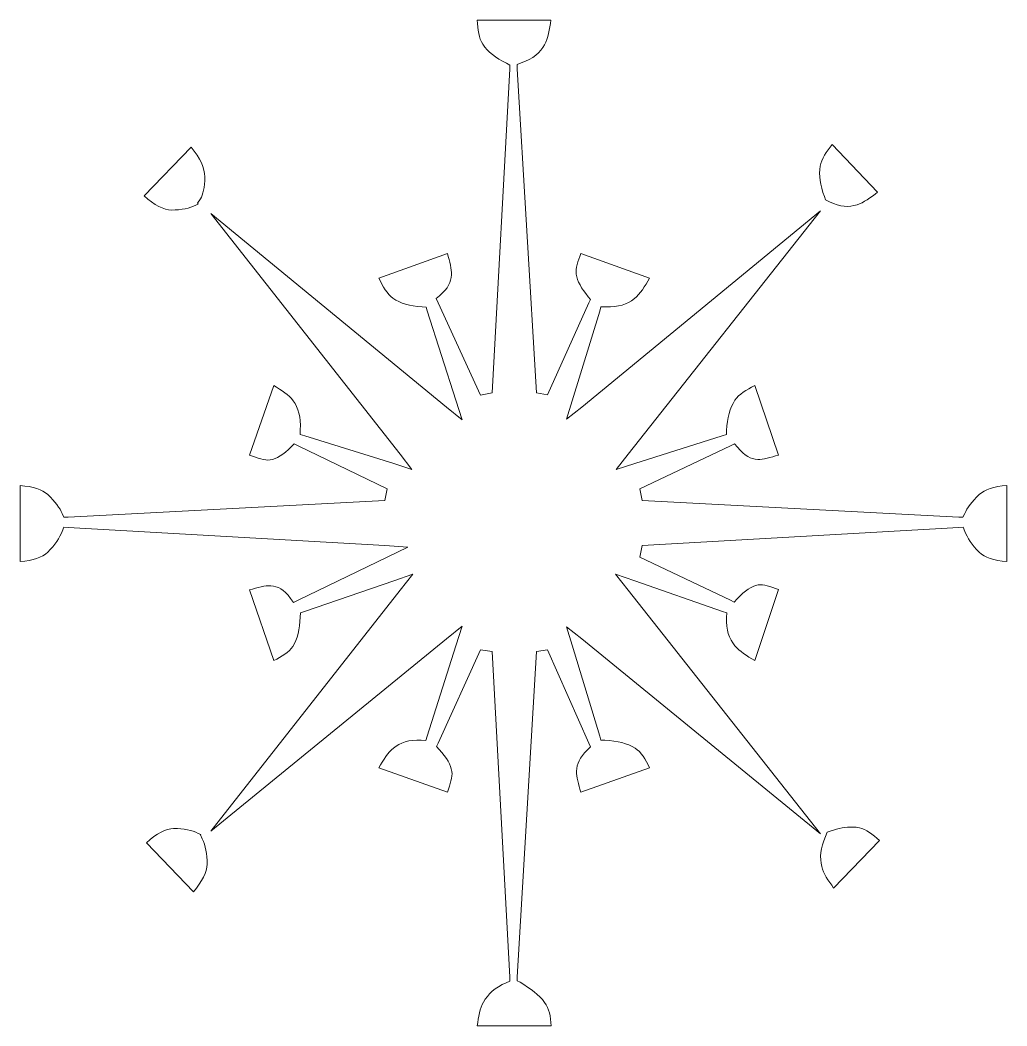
# Model space of a CAD drawing. Header units: centimetres. Extents: x -9.5 to 8.2, y 10.4 to 13.5.
# Drawn here: x -3.225 to -1.035, y 10.823 to 13.056 of the extents above; entities that cross this region are included whole.
import ezdxf

# ---------------------------------------------------------------- set-up
doc = ezdxf.new("R2010")
doc.units = ezdxf.units.CM
doc.header["$MEASUREMENT"] = 0
doc.layers.add('Layer 1', color=7, linetype='Continuous')

msp = doc.modelspace()

# ---------------------------------------------------------------- linework, layer by layer
at = {"layer": 'Layer 1', "color": 46, "lineweight": 5}
for points, knots in [([(-2.21092, 13.05649), (-2.21092, 13.05649), (-2.04721, 13.05649), (-2.04721, 13.05649), (-2.04721, 13.05649), (-2.05027, 13.03577), (-2.05315, 13.01601), (-2.06127, 13.00192), (-2.06127, 13.00192), (-2.07149, 12.98416), (-2.08635, 12.97098), (-2.11336, 12.9614), (-2.11336, 12.9614), (-2.11336, 12.9614), (-2.12245, 12.9581), (-2.12245, 12.9581), (-2.12245, 12.9581), (-2.12245, 12.9581), (-2.12245, 12.94817), (-2.12245, 12.94817), (-2.12245, 12.94817), (-2.12245, 12.94817), (-2.07946, 12.22884), (-2.07946, 12.22884), (-2.07946, 12.22884), (-2.07946, 12.22884), (-2.05465, 12.2247), (-2.05465, 12.2247), (-2.05465, 12.2247), (-2.05465, 12.2247), (-1.96288, 12.42893), (-1.96288, 12.42893), (-1.96288, 12.42893), (-1.96288, 12.42893), (-1.95957, 12.43637), (-1.95957, 12.43637), (-1.95957, 12.43637), (-1.95957, 12.43637), (-1.96453, 12.44216), (-1.96453, 12.44216), (-1.96453, 12.44216), (-1.97989, 12.46128), (-1.9887, 12.4769), (-1.99099, 12.49259), (-1.99099, 12.49259), (-1.99281, 12.50511), (-1.98756, 12.52114), (-1.98107, 12.53807), (-1.98107, 12.53807), (-1.98107, 12.53807), (-1.8281, 12.4835), (-1.8281, 12.4835), (-1.8281, 12.4835), (-1.8387, 12.46555), (-1.84932, 12.44818), (-1.862, 12.43802), (-1.862, 12.43802), (-1.87813, 12.42512), (-1.89695, 12.41875), (-1.92567, 12.41983), (-1.92567, 12.41983), (-1.92567, 12.41983), (-1.93642, 12.41983), (-1.93642, 12.41983), (-1.93642, 12.41983), (-1.93642, 12.41983), (-1.9389, 12.40991), (-1.9389, 12.40991), (-1.9389, 12.40991), (-1.9389, 12.40991), (-2.00008, 12.21147), (-2.00008, 12.21147), (-2.00008, 12.21147), (-2.00008, 12.21147), (-2.01248, 12.17013), (-2.01248, 12.17013), (-2.01248, 12.17013), (-2.01248, 12.17013), (-1.97858, 12.19742), (-1.97858, 12.19742), (-1.97858, 12.19742), (-1.97858, 12.19742), (-1.44859, 12.63315), (-1.44859, 12.63315), (-1.44859, 12.63315), (-1.44859, 12.63315), (-1.87606, 12.09241), (-1.87606, 12.09241), (-1.87606, 12.09241), (-1.87606, 12.09241), (-1.90252, 12.05851), (-1.90252, 12.05851), (-1.90252, 12.05851), (-1.90252, 12.05851), (-1.86118, 12.07174), (-1.86118, 12.07174), (-1.86118, 12.07174), (-1.86118, 12.07174), (-1.66687, 12.13375), (-1.66687, 12.13375), (-1.66687, 12.13375), (-1.66687, 12.13375), (-1.65778, 12.13623), (-1.65778, 12.13623), (-1.65778, 12.13623), (-1.65778, 12.13623), (-1.65778, 12.14533), (-1.65778, 12.14533), (-1.65778, 12.14533), (-1.65583, 12.1734), (-1.64987, 12.19488), (-1.63876, 12.2123), (-1.63876, 12.2123), (-1.63, 12.22604), (-1.61317, 12.23581), (-1.59494, 12.24537), (-1.59494, 12.24537), (-1.59494, 12.24537), (-1.54202, 12.09076), (-1.54202, 12.09076), (-1.54202, 12.09076), (-1.55926, 12.08546), (-1.57618, 12.07998), (-1.58832, 12.08084), (-1.58832, 12.08084), (-1.60392, 12.08194), (-1.61664, 12.08845), (-1.63297, 12.10812), (-1.63297, 12.10812), (-1.63297, 12.10812), (-1.63959, 12.11556), (-1.63959, 12.11556), (-1.63959, 12.11556), (-1.63959, 12.11556), (-1.64868, 12.11143), (-1.64868, 12.11143), (-1.64868, 12.11143), (-1.64868, 12.11143), (-1.8496, 12.01552), (-1.8496, 12.01552), (-1.8496, 12.01552), (-1.8496, 12.01552), (-1.84464, 11.98989), (-1.84464, 11.98989), (-1.84464, 11.98989), (-1.84464, 11.98989), (-1.14184, 11.95268), (-1.14184, 11.95268), (-1.14184, 11.95268), (-1.14184, 11.95268), (-1.13275, 11.95268), (-1.13275, 11.95268), (-1.13275, 11.95268), (-1.13275, 11.95268), (-1.12861, 11.96095), (-1.12861, 11.96095), (-1.12861, 11.96095), (-1.12356, 11.97295), (-1.11284, 11.98735), (-1.09637, 12.00312), (-1.09637, 12.00312), (-1.08465, 12.01435), (-1.06359, 12.02108), (-1.03518, 12.02296), (-1.03518, 12.02296), (-1.03518, 12.02296), (-1.03518, 11.85429), (-1.03518, 11.85429), (-1.03518, 11.85429), (-1.06349, 11.85628), (-1.0846, 11.86292), (-1.09637, 11.87496), (-1.09637, 11.87496), (-1.11274, 11.89156), (-1.1234, 11.90707), (-1.12861, 11.92126), (-1.12861, 11.92126), (-1.12861, 11.92126), (-1.13192, 11.93035), (-1.13192, 11.93035), (-1.13192, 11.93035), (-1.13192, 11.93035), (-1.14184, 11.92953), (-1.14184, 11.92953), (-1.14184, 11.92953), (-1.14184, 11.92953), (-1.84464, 11.88984), (-1.84464, 11.88984), (-1.84464, 11.88984), (-1.84464, 11.88984), (-1.8496, 11.86421), (-1.8496, 11.86421), (-1.8496, 11.86421), (-1.8496, 11.86421), (-1.64868, 11.7683), (-1.64868, 11.7683), (-1.64868, 11.7683), (-1.64868, 11.7683), (-1.64041, 11.76416), (-1.64041, 11.76416), (-1.64041, 11.76416), (-1.64041, 11.76416), (-1.6338, 11.7716), (-1.6338, 11.7716), (-1.6338, 11.7716), (-1.61634, 11.79047), (-1.6022, 11.79936), (-1.5875, 11.8022), (-1.5875, 11.8022), (-1.57577, 11.80446), (-1.55965, 11.79904), (-1.54202, 11.79228), (-1.54202, 11.79228), (-1.54202, 11.79228), (-1.59494, 11.63435), (-1.59494, 11.63435), (-1.59494, 11.63435), (-1.61226, 11.64483), (-1.62892, 11.65503), (-1.63876, 11.66743), (-1.63876, 11.66743), (-1.65145, 11.6834), (-1.65894, 11.70195), (-1.65778, 11.73026), (-1.65778, 11.73026), (-1.65778, 11.73026), (-1.65695, 11.74019), (-1.65695, 11.74019), (-1.65695, 11.74019), (-1.65695, 11.74019), (-1.66605, 11.74349), (-1.66605, 11.74349), (-1.66605, 11.74349), (-1.66605, 11.74349), (-1.86118, 11.81129), (-1.86118, 11.81129), (-1.86118, 11.81129), (-1.86118, 11.81129), (-1.90417, 11.82618), (-1.90417, 11.82618), (-1.90417, 11.82618), (-1.90417, 11.82618), (-1.87606, 11.79062), (-1.87606, 11.79062), (-1.87606, 11.79062), (-1.87606, 11.79062), (-1.44859, 11.24988), (-1.44859, 11.24988), (-1.44859, 11.24988), (-1.44859, 11.24988), (-1.97858, 11.68231), (-1.97858, 11.68231), (-1.97858, 11.68231), (-1.97858, 11.68231), (-2.01248, 11.70959), (-2.01248, 11.70959), (-2.01248, 11.70959), (-2.01248, 11.70959), (-2.00008, 11.66825), (-2.00008, 11.66825), (-2.00008, 11.66825), (-2.00008, 11.66825), (-1.9389, 11.46651), (-1.9389, 11.46651), (-1.9389, 11.46651), (-1.9389, 11.46651), (-1.93642, 11.45741), (-1.93642, 11.45741), (-1.93642, 11.45741), (-1.93642, 11.45741), (-1.92732, 11.45741), (-1.92732, 11.45741), (-1.92732, 11.45741), (-1.89931, 11.4558), (-1.87725, 11.45074), (-1.86035, 11.44005), (-1.86035, 11.44005), (-1.84695, 11.43157), (-1.83737, 11.41458), (-1.8281, 11.39623), (-1.8281, 11.39623), (-1.8281, 11.39623), (-1.98107, 11.34248), (-1.98107, 11.34248), (-1.98107, 11.34248), (-1.98599, 11.35944), (-1.99065, 11.37638), (-1.99016, 11.38879), (-1.99016, 11.38879), (-1.98952, 11.40499), (-1.98425, 11.41864), (-1.96618, 11.43591), (-1.96618, 11.43591), (-1.96618, 11.43591), (-1.95957, 11.44253), (-1.95957, 11.44253), (-1.95957, 11.44253), (-1.95957, 11.44253), (-1.96288, 11.4508), (-1.96288, 11.4508), (-1.96288, 11.4508), (-1.96288, 11.4508), (-2.05465, 11.65833), (-2.05465, 11.65833), (-2.05465, 11.65833), (-2.05465, 11.65833), (-2.07946, 11.6542), (-2.07946, 11.6542), (-2.07946, 11.6542), (-2.07946, 11.6542), (-2.12245, 10.93155), (-2.12245, 10.93155), (-2.12245, 10.93155), (-2.12245, 10.93155), (-2.12245, 10.92328), (-2.12245, 10.92328), (-2.12245, 10.92328), (-2.12245, 10.92328), (-2.11584, 10.91998), (-2.11584, 10.91998), (-2.11584, 10.91998), (-2.09184, 10.90629), (-2.07337, 10.89196), (-2.06127, 10.87533), (-2.06127, 10.87533), (-2.05148, 10.86188), (-2.04801, 10.84379), (-2.04639, 10.82324), (-2.04639, 10.82324), (-2.04639, 10.82324), (-2.21092, 10.82324), (-2.21092, 10.82324), (-2.21092, 10.82324), (-2.2079, 10.84322), (-2.20479, 10.86225), (-2.19687, 10.87616), (-2.19687, 10.87616), (-2.18682, 10.89378), (-2.17191, 10.90788), (-2.14643, 10.91915), (-2.14643, 10.91915), (-2.14643, 10.91915), (-2.13816, 10.92246), (-2.13816, 10.92246), (-2.13816, 10.92246), (-2.13816, 10.92246), (-2.13816, 10.93155), (-2.13816, 10.93155), (-2.13816, 10.93155), (-2.13816, 10.93155), (-2.17785, 11.6542), (-2.17785, 11.6542), (-2.17785, 11.6542), (-2.17785, 11.6542), (-2.20348, 11.65833), (-2.20348, 11.65833), (-2.20348, 11.65833), (-2.20348, 11.65833), (-2.29774, 11.4508), (-2.29774, 11.4508), (-2.29774, 11.4508), (-2.29774, 11.4508), (-2.30105, 11.44336), (-2.30105, 11.44336), (-2.30105, 11.44336), (-2.30105, 11.44336), (-2.29526, 11.43674), (-2.29526, 11.43674), (-2.29526, 11.43674), (-2.27786, 11.41834), (-2.26952, 11.4033), (-2.26715, 11.38796), (-2.26715, 11.38796), (-2.26528, 11.3759), (-2.27075, 11.35982), (-2.27707, 11.34248), (-2.27707, 11.34248), (-2.27707, 11.34248), (-2.4292, 11.39623), (-2.4292, 11.39623), (-2.4292, 11.39623), (-2.41897, 11.41364), (-2.40901, 11.43048), (-2.39696, 11.44005), (-2.39696, 11.44005), (-2.3815, 11.45232), (-2.36326, 11.45892), (-2.33495, 11.45741), (-2.33495, 11.45741), (-2.33495, 11.45741), (-2.32502, 11.45659), (-2.32502, 11.45659), (-2.32502, 11.45659), (-2.32502, 11.45659), (-2.32172, 11.46651), (-2.32172, 11.46651), (-2.32172, 11.46651), (-2.32172, 11.46651), (-2.25805, 11.66743), (-2.25805, 11.66743), (-2.25805, 11.66743), (-2.25805, 11.66743), (-2.244, 11.71042), (-2.244, 11.71042), (-2.244, 11.71042), (-2.244, 11.71042), (-2.27872, 11.68231), (-2.27872, 11.68231), (-2.27872, 11.68231), (-2.27872, 11.68231), (-2.8021, 11.25567), (-2.8021, 11.25567), (-2.8021, 11.25567), (-2.8021, 11.25567), (-2.38207, 11.79062), (-2.38207, 11.79062), (-2.38207, 11.79062), (-2.38207, 11.79062), (-2.35396, 11.82618), (-2.35396, 11.82618), (-2.35396, 11.82618), (-2.35396, 11.82618), (-2.39613, 11.81129), (-2.39613, 11.81129), (-2.39613, 11.81129), (-2.39613, 11.81129), (-2.59457, 11.74349), (-2.59457, 11.74349), (-2.59457, 11.74349), (-2.59457, 11.74349), (-2.60284, 11.74019), (-2.60284, 11.74019), (-2.60284, 11.74019), (-2.60284, 11.74019), (-2.60366, 11.73109), (-2.60366, 11.73109), (-2.60366, 11.73109), (-2.60524, 11.70341), (-2.60971, 11.6825), (-2.6202, 11.66577), (-2.6202, 11.66577), (-2.62839, 11.6527), (-2.64475, 11.64357), (-2.66237, 11.63435), (-2.66237, 11.63435), (-2.66237, 11.63435), (-2.71611, 11.79145), (-2.71611, 11.79145), (-2.71611, 11.79145), (-2.69857, 11.79622), (-2.68142, 11.8016), (-2.66898, 11.80054), (-2.66898, 11.80054), (-2.65305, 11.7992), (-2.64032, 11.79276), (-2.62516, 11.77243), (-2.62516, 11.77243), (-2.62516, 11.77243), (-2.61855, 11.76334), (-2.61855, 11.76334), (-2.61855, 11.76334), (-2.61855, 11.76334), (-2.60863, 11.7683), (-2.60863, 11.7683), (-2.60863, 11.7683), (-2.60863, 11.7683), (-2.41101, 11.86421), (-2.41101, 11.86421), (-2.41101, 11.86421), (-2.41101, 11.86421), (-2.36471, 11.88653), (-2.36471, 11.88653), (-2.36471, 11.88653), (-2.36471, 11.88653), (-2.41597, 11.88984), (-2.41597, 11.88984), (-2.41597, 11.88984), (-2.41597, 11.88984), (-3.11877, 11.92953), (-3.11877, 11.92953), (-3.11877, 11.92953), (-3.11877, 11.92953), (-3.1287, 11.93035), (-3.1287, 11.93035), (-3.1287, 11.93035), (-3.1287, 11.93035), (-3.132, 11.92126), (-3.132, 11.92126), (-3.132, 11.92126), (-3.1372, 11.90711), (-3.14794, 11.89159), (-3.16425, 11.87496), (-3.16425, 11.87496), (-3.17607, 11.86294), (-3.1973, 11.85631), (-3.22543, 11.85429), (-3.22543, 11.85429), (-3.22543, 11.85429), (-3.22543, 12.02296), (-3.22543, 12.02296), (-3.22543, 12.02296), (-3.19702, 12.02105), (-3.17599, 12.01435), (-3.16425, 12.00312), (-3.16425, 12.00312), (-3.14785, 11.98733), (-3.13704, 11.97288), (-3.132, 11.96095), (-3.132, 11.96095), (-3.132, 11.96095), (-3.1287, 11.95268), (-3.1287, 11.95268), (-3.1287, 11.95268), (-3.1287, 11.95268), (-3.11877, 11.95268), (-3.11877, 11.95268), (-3.11877, 11.95268), (-3.11877, 11.95268), (-2.41597, 11.98989), (-2.41597, 11.98989), (-2.41597, 11.98989), (-2.41597, 11.98989), (-2.41101, 12.01552), (-2.41101, 12.01552), (-2.41101, 12.01552), (-2.41101, 12.01552), (-2.60863, 12.11143), (-2.60863, 12.11143), (-2.60863, 12.11143), (-2.60863, 12.11143), (-2.61689, 12.11556), (-2.61689, 12.11556), (-2.61689, 12.11556), (-2.61689, 12.11556), (-2.62351, 12.10895), (-2.62351, 12.10895), (-2.62351, 12.10895), (-2.64151, 12.09129), (-2.65582, 12.08241), (-2.67064, 12.08001), (-2.67064, 12.08001), (-2.68245, 12.07809), (-2.69863, 12.0841), (-2.71611, 12.09076), (-2.71611, 12.09076), (-2.71611, 12.09076), (-2.66237, 12.24537), (-2.66237, 12.24537), (-2.66237, 12.24537), (-2.64536, 12.23466), (-2.62856, 12.22406), (-2.61937, 12.21147), (-2.61937, 12.21147), (-2.6074, 12.19509), (-2.60211, 12.17591), (-2.60366, 12.14698), (-2.60366, 12.14698), (-2.60366, 12.14698), (-2.60366, 12.13623), (-2.60366, 12.13623), (-2.60366, 12.13623), (-2.60366, 12.13623), (-2.59374, 12.13375), (-2.59374, 12.13375), (-2.59374, 12.13375), (-2.59374, 12.13375), (-2.39613, 12.07174), (-2.39613, 12.07174), (-2.39613, 12.07174), (-2.39613, 12.07174), (-2.35562, 12.05851), (-2.35562, 12.05851), (-2.35562, 12.05851), (-2.35562, 12.05851), (-2.38207, 12.09241), (-2.38207, 12.09241), (-2.38207, 12.09241), (-2.38207, 12.09241), (-2.8021, 12.62737), (-2.8021, 12.62737), (-2.8021, 12.62737), (-2.8021, 12.62737), (-2.27872, 12.19742), (-2.27872, 12.19742), (-2.27872, 12.19742), (-2.27872, 12.19742), (-2.244, 12.16931), (-2.244, 12.16931), (-2.244, 12.16931), (-2.244, 12.16931), (-2.25805, 12.2123), (-2.25805, 12.2123), (-2.25805, 12.2123), (-2.25805, 12.2123), (-2.32172, 12.41074), (-2.32172, 12.41074), (-2.32172, 12.41074), (-2.32172, 12.41074), (-2.3242, 12.41901), (-2.3242, 12.41901), (-2.3242, 12.41901), (-2.3242, 12.41901), (-2.33329, 12.41983), (-2.33329, 12.41983), (-2.33329, 12.41983), (-2.36083, 12.42187), (-2.38136, 12.42744), (-2.39778, 12.43885), (-2.39778, 12.43885), (-2.41081, 12.4479), (-2.42017, 12.4651), (-2.4292, 12.4835), (-2.4292, 12.4835), (-2.4292, 12.4835), (-2.27707, 12.53807), (-2.27707, 12.53807), (-2.27707, 12.53807), (-2.27186, 12.52056), (-2.26715, 12.50352), (-2.26797, 12.49094), (-2.26797, 12.49094), (-2.26903, 12.47483), (-2.27501, 12.4613), (-2.29443, 12.44464), (-2.29443, 12.44464), (-2.29443, 12.44464), (-2.30187, 12.43802), (-2.30187, 12.43802), (-2.30187, 12.43802), (-2.30187, 12.43802), (-2.29774, 12.42893), (-2.29774, 12.42893), (-2.29774, 12.42893), (-2.29774, 12.42893), (-2.20348, 12.22388), (-2.20348, 12.22388), (-2.20348, 12.22388), (-2.20348, 12.22388), (-2.17785, 12.22884), (-2.17785, 12.22884), (-2.17785, 12.22884), (-2.17785, 12.22884), (-2.13816, 12.94817), (-2.13816, 12.94817), (-2.13816, 12.94817), (-2.13816, 12.94817), (-2.13816, 12.95644), (-2.13816, 12.95644), (-2.13816, 12.95644), (-2.13816, 12.95644), (-2.1456, 12.96058), (-2.1456, 12.96058), (-2.1456, 12.96058), (-2.17029, 12.97276), (-2.18749, 12.98599), (-2.19852, 13.00274), (-2.19852, 13.00274), (-2.20747, 13.01634), (-2.20963, 13.03545), (-2.21092, 13.05649)], [0, 0, 0, 0, 0.0060241, 0.0060241, 0.0060241, 0.0060241, 0.0120482, 0.0120482, 0.0120482, 0.0120482, 0.0180723, 0.0180723, 0.0180723, 0.0180723, 0.0240964, 0.0240964, 0.0240964, 0.0240964, 0.0301205, 0.0301205, 0.0301205, 0.0301205, 0.0361446, 0.0361446, 0.0361446, 0.0361446, 0.0421687, 0.0421687, 0.0421687, 0.0421687, 0.0481928, 0.0481928, 0.0481928, 0.0481928, 0.0542169, 0.0542169, 0.0542169, 0.0542169, 0.060241, 0.060241, 0.060241, 0.060241, 0.0662651, 0.0662651, 0.0662651, 0.0662651, 0.0722892, 0.0722892, 0.0722892, 0.0722892, 0.0783133, 0.0783133, 0.0783133, 0.0783133, 0.0843373, 0.0843373, 0.0843373, 0.0843373, 0.0903614, 0.0903614, 0.0903614, 0.0903614, 0.0963855, 0.0963855, 0.0963855, 0.0963855, 0.1024096, 0.1024096, 0.1024096, 0.1024096, 0.1084337, 0.1084337, 0.1084337, 0.1084337, 0.1144578, 0.1144578, 0.1144578, 0.1144578, 0.1204819, 0.1204819, 0.1204819, 0.1204819, 0.126506, 0.126506, 0.126506, 0.126506, 0.1325301, 0.1325301, 0.1325301, 0.1325301, 0.1385542, 0.1385542, 0.1385542, 0.1385542, 0.1445783, 0.1445783, 0.1445783, 0.1445783, 0.1506024, 0.1506024, 0.1506024, 0.1506024, 0.1566265, 0.1566265, 0.1566265, 0.1566265, 0.1626506, 0.1626506, 0.1626506, 0.1626506, 0.1686747, 0.1686747, 0.1686747, 0.1686747, 0.1746988, 0.1746988, 0.1746988, 0.1746988, 0.1807229, 0.1807229, 0.1807229, 0.1807229, 0.186747, 0.186747, 0.186747, 0.186747, 0.1927711, 0.1927711, 0.1927711, 0.1927711, 0.1987952, 0.1987952, 0.1987952, 0.1987952, 0.2048193, 0.2048193, 0.2048193, 0.2048193, 0.2108434, 0.2108434, 0.2108434, 0.2108434, 0.2168675, 0.2168675, 0.2168675, 0.2168675, 0.2228916, 0.2228916, 0.2228916, 0.2228916, 0.2289157, 0.2289157, 0.2289157, 0.2289157, 0.2349398, 0.2349398, 0.2349398, 0.2349398, 0.2409639, 0.2409639, 0.2409639, 0.2409639, 0.246988, 0.246988, 0.246988, 0.246988, 0.253012, 0.253012, 0.253012, 0.253012, 0.2590361, 0.2590361, 0.2590361, 0.2590361, 0.2650602, 0.2650602, 0.2650602, 0.2650602, 0.2710843, 0.2710843, 0.2710843, 0.2710843, 0.2771084, 0.2771084, 0.2771084, 0.2771084, 0.2831325, 0.2831325, 0.2831325, 0.2831325, 0.2891566, 0.2891566, 0.2891566, 0.2891566, 0.2951807, 0.2951807, 0.2951807, 0.2951807, 0.3012048, 0.3012048, 0.3012048, 0.3012048, 0.3072289, 0.3072289, 0.3072289, 0.3072289, 0.313253, 0.313253, 0.313253, 0.313253, 0.3192771, 0.3192771, 0.3192771, 0.3192771, 0.3253012, 0.3253012, 0.3253012, 0.3253012, 0.3313253, 0.3313253, 0.3313253, 0.3313253, 0.3373494, 0.3373494, 0.3373494, 0.3373494, 0.3433735, 0.3433735, 0.3433735, 0.3433735, 0.3493976, 0.3493976, 0.3493976, 0.3493976, 0.3554217, 0.3554217, 0.3554217, 0.3554217, 0.3614458, 0.3614458, 0.3614458, 0.3614458, 0.3674699, 0.3674699, 0.3674699, 0.3674699, 0.373494, 0.373494, 0.373494, 0.373494, 0.3795181, 0.3795181, 0.3795181, 0.3795181, 0.3855422, 0.3855422, 0.3855422, 0.3855422, 0.3915663, 0.3915663, 0.3915663, 0.3915663, 0.3975904, 0.3975904, 0.3975904, 0.3975904, 0.4036145, 0.4036145, 0.4036145, 0.4036145, 0.4096386, 0.4096386, 0.4096386, 0.4096386, 0.4156627, 0.4156627, 0.4156627, 0.4156627, 0.4216867, 0.4216867, 0.4216867, 0.4216867, 0.4277108, 0.4277108, 0.4277108, 0.4277108, 0.4337349, 0.4337349, 0.4337349, 0.4337349, 0.439759, 0.439759, 0.439759, 0.439759, 0.4457831, 0.4457831, 0.4457831, 0.4457831, 0.4518072, 0.4518072, 0.4518072, 0.4518072, 0.4578313, 0.4578313, 0.4578313, 0.4578313, 0.4638554, 0.4638554, 0.4638554, 0.4638554, 0.4698795, 0.4698795, 0.4698795, 0.4698795, 0.4759036, 0.4759036, 0.4759036, 0.4759036, 0.4819277, 0.4819277, 0.4819277, 0.4819277, 0.4879518, 0.4879518, 0.4879518, 0.4879518, 0.4939759, 0.4939759, 0.4939759, 0.4939759, 0.5, 0.5, 0.5, 0.5, 0.5060241, 0.5060241, 0.5060241, 0.5060241, 0.5120482, 0.5120482, 0.5120482, 0.5120482, 0.5180723, 0.5180723, 0.5180723, 0.5180723, 0.5240964, 0.5240964, 0.5240964, 0.5240964, 0.5301205, 0.5301205, 0.5301205, 0.5301205, 0.5361446, 0.5361446, 0.5361446, 0.5361446, 0.5421687, 0.5421687, 0.5421687, 0.5421687, 0.5481928, 0.5481928, 0.5481928, 0.5481928, 0.5542169, 0.5542169, 0.5542169, 0.5542169, 0.560241, 0.560241, 0.560241, 0.560241, 0.5662651, 0.5662651, 0.5662651, 0.5662651, 0.5722892, 0.5722892, 0.5722892, 0.5722892, 0.5783133, 0.5783133, 0.5783133, 0.5783133, 0.5843373, 0.5843373, 0.5843373, 0.5843373, 0.5903614, 0.5903614, 0.5903614, 0.5903614, 0.5963855, 0.5963855, 0.5963855, 0.5963855, 0.6024096, 0.6024096, 0.6024096, 0.6024096, 0.6084337, 0.6084337, 0.6084337, 0.6084337, 0.6144578, 0.6144578, 0.6144578, 0.6144578, 0.6204819, 0.6204819, 0.6204819, 0.6204819, 0.626506, 0.626506, 0.626506, 0.626506, 0.6325301, 0.6325301, 0.6325301, 0.6325301, 0.6385542, 0.6385542, 0.6385542, 0.6385542, 0.6445783, 0.6445783, 0.6445783, 0.6445783, 0.6506024, 0.6506024, 0.6506024, 0.6506024, 0.6566265, 0.6566265, 0.6566265, 0.6566265, 0.6626506, 0.6626506, 0.6626506, 0.6626506, 0.6686747, 0.6686747, 0.6686747, 0.6686747, 0.6746988, 0.6746988, 0.6746988, 0.6746988, 0.6807229, 0.6807229, 0.6807229, 0.6807229, 0.686747, 0.686747, 0.686747, 0.686747, 0.6927711, 0.6927711, 0.6927711, 0.6927711, 0.6987952, 0.6987952, 0.6987952, 0.6987952, 0.7048193, 0.7048193, 0.7048193, 0.7048193, 0.7108434, 0.7108434, 0.7108434, 0.7108434, 0.7168675, 0.7168675, 0.7168675, 0.7168675, 0.7228916, 0.7228916, 0.7228916, 0.7228916, 0.7289157, 0.7289157, 0.7289157, 0.7289157, 0.7349398, 0.7349398, 0.7349398, 0.7349398, 0.7409639, 0.7409639, 0.7409639, 0.7409639, 0.746988, 0.746988, 0.746988, 0.746988, 0.753012, 0.753012, 0.753012, 0.753012, 0.7590361, 0.7590361, 0.7590361, 0.7590361, 0.7650602, 0.7650602, 0.7650602, 0.7650602, 0.7710843, 0.7710843, 0.7710843, 0.7710843, 0.7771084, 0.7771084, 0.7771084, 0.7771084, 0.7831325, 0.7831325, 0.7831325, 0.7831325, 0.7891566, 0.7891566, 0.7891566, 0.7891566, 0.7951807, 0.7951807, 0.7951807, 0.7951807, 0.8012048, 0.8012048, 0.8012048, 0.8012048, 0.8072289, 0.8072289, 0.8072289, 0.8072289, 0.813253, 0.813253, 0.813253, 0.813253, 0.8192771, 0.8192771, 0.8192771, 0.8192771, 0.8253012, 0.8253012, 0.8253012, 0.8253012, 0.8313253, 0.8313253, 0.8313253, 0.8313253, 0.8373494, 0.8373494, 0.8373494, 0.8373494, 0.8433735, 0.8433735, 0.8433735, 0.8433735, 0.8493976, 0.8493976, 0.8493976, 0.8493976, 0.8554217, 0.8554217, 0.8554217, 0.8554217, 0.8614458, 0.8614458, 0.8614458, 0.8614458, 0.8674699, 0.8674699, 0.8674699, 0.8674699, 0.873494, 0.873494, 0.873494, 0.873494, 0.8795181, 0.8795181, 0.8795181, 0.8795181, 0.8855422, 0.8855422, 0.8855422, 0.8855422, 0.8915663, 0.8915663, 0.8915663, 0.8915663, 0.8975904, 0.8975904, 0.8975904, 0.8975904, 0.9036145, 0.9036145, 0.9036145, 0.9036145, 0.9096386, 0.9096386, 0.9096386, 0.9096386, 0.9156627, 0.9156627, 0.9156627, 0.9156627, 0.9216867, 0.9216867, 0.9216867, 0.9216867, 0.9277108, 0.9277108, 0.9277108, 0.9277108, 0.9337349, 0.9337349, 0.9337349, 0.9337349, 0.939759, 0.939759, 0.939759, 0.939759, 0.9457831, 0.9457831, 0.9457831, 0.9457831, 0.9518072, 0.9518072, 0.9518072, 0.9518072, 0.9578313, 0.9578313, 0.9578313, 0.9578313, 0.9638554, 0.9638554, 0.9638554, 0.9638554, 0.9698795, 0.9698795, 0.9698795, 0.9698795, 0.9759036, 0.9759036, 0.9759036, 0.9759036, 0.9819277, 0.9819277, 0.9819277, 0.9819277, 0.9879518, 0.9879518, 0.9879518, 0.9879518, 1, 1, 1, 1]), ([(-2.84592, 12.77454), (-2.8261, 12.74986), (-2.81533, 12.7275), (-2.81533, 12.7084), (-2.81533, 12.7084), (-2.81533, 12.68505), (-2.81938, 12.66862), (-2.82525, 12.65961), (-2.82525, 12.65961), (-2.82525, 12.65961), (-2.83187, 12.64969), (-2.83187, 12.64969), (-2.83187, 12.64969), (-2.83187, 12.64969), (-2.83021, 12.64804), (-2.83021, 12.64804), (-2.83021, 12.64804), (-2.83021, 12.64804), (-2.83517, 12.64556), (-2.83517, 12.64556), (-2.83517, 12.64556), (-2.84906, 12.63849), (-2.86689, 12.63481), (-2.88975, 12.63481), (-2.88975, 12.63481), (-2.90638, 12.63481), (-2.92744, 12.64584), (-2.9501, 12.66623), (-2.9501, 12.66623), (-2.9501, 12.66623), (-2.84592, 12.77454), (-2.84592, 12.77454)], [0, 0, 0, 0, 0.1111111, 0.1111111, 0.1111111, 0.1111111, 0.2222222, 0.2222222, 0.2222222, 0.2222222, 0.3333333, 0.3333333, 0.3333333, 0.3333333, 0.4444444, 0.4444444, 0.4444444, 0.4444444, 0.5555556, 0.5555556, 0.5555556, 0.5555556, 0.6666667, 0.6666667, 0.6666667, 0.6666667, 0.7777778, 0.7777778, 0.7777778, 0.7777778, 1, 1, 1, 1]), ([(-1.42296, 12.78033), (-1.42296, 12.78033), (-1.32209, 12.6745), (-1.32209, 12.6745), (-1.32209, 12.6745), (-1.33746, 12.66275), (-1.35308, 12.65084), (-1.36756, 12.64638), (-1.36756, 12.64638), (-1.38627, 12.64062), (-1.40463, 12.64105), (-1.42875, 12.653), (-1.42875, 12.653), (-1.42875, 12.653), (-1.43784, 12.65713), (-1.43784, 12.65713), (-1.43784, 12.65713), (-1.43784, 12.65713), (-1.44032, 12.66457), (-1.44032, 12.66457), (-1.44032, 12.66457), (-1.44978, 12.6904), (-1.45295, 12.71198), (-1.44942, 12.73237), (-1.44942, 12.73237), (-1.44666, 12.74834), (-1.43536, 12.76446), (-1.42296, 12.78033)], [0, 0, 0, 0, 0.125, 0.125, 0.125, 0.125, 0.25, 0.25, 0.25, 0.25, 0.375, 0.375, 0.375, 0.375, 0.5, 0.5, 0.5, 0.5, 0.625, 0.625, 0.625, 0.625, 0.75, 0.75, 0.75, 0.75, 1, 1, 1, 1]), ([(-2.88478, 11.26146), (-2.86195, 11.26145), (-2.84413, 11.25777), (-2.83021, 11.25071), (-2.83021, 11.25071), (-2.83021, 11.25071), (-2.82443, 11.24823), (-2.82443, 11.24823), (-2.82443, 11.24823), (-2.82443, 11.24823), (-2.82525, 11.2474), (-2.82525, 11.2474), (-2.82525, 11.2474), (-2.82525, 11.2474), (-2.82112, 11.2383), (-2.82112, 11.2383), (-2.82112, 11.2383), (-2.81418, 11.22405), (-2.81037, 11.20542), (-2.81037, 11.18208), (-2.81037, 11.18208), (-2.81037, 11.16508), (-2.82126, 11.14379), (-2.84096, 11.1209), (-2.84096, 11.1209), (-2.84096, 11.1209), (-2.94514, 11.23004), (-2.94514, 11.23004), (-2.94514, 11.23004), (-2.92247, 11.25041), (-2.90142, 11.26146), (-2.88478, 11.26146)], [0, 0, 0, 0, 0.1111111, 0.1111111, 0.1111111, 0.1111111, 0.2222222, 0.2222222, 0.2222222, 0.2222222, 0.3333333, 0.3333333, 0.3333333, 0.3333333, 0.4444444, 0.4444444, 0.4444444, 0.4444444, 0.5555556, 0.5555556, 0.5555556, 0.5555556, 0.6666667, 0.6666667, 0.6666667, 0.6666667, 0.7777778, 0.7777778, 0.7777778, 0.7777778, 1, 1, 1, 1]), ([(-1.37748, 11.26476), (-1.37249, 11.26456), (-1.36731, 11.26414), (-1.3626, 11.26311), (-1.3626, 11.26311), (-1.34742, 11.25978), (-1.33299, 11.24838), (-1.31795, 11.235), (-1.31795, 11.235), (-1.31795, 11.235), (-1.41965, 11.12916), (-1.41965, 11.12916), (-1.41965, 11.12916), (-1.4314, 11.14571), (-1.44249, 11.16174), (-1.44611, 11.17712), (-1.44611, 11.17712), (-1.45079, 11.19697), (-1.44955, 11.21754), (-1.43784, 11.24409), (-1.43784, 11.24409), (-1.43784, 11.24409), (-1.43371, 11.25319), (-1.43371, 11.25319), (-1.43371, 11.25319), (-1.43371, 11.25319), (-1.42709, 11.25567), (-1.42709, 11.25567), (-1.42709, 11.25567), (-1.40854, 11.26245), (-1.39247, 11.26537), (-1.37748, 11.26476)], [0, 0, 0, 0, 0.1111111, 0.1111111, 0.1111111, 0.1111111, 0.2222222, 0.2222222, 0.2222222, 0.2222222, 0.3333333, 0.3333333, 0.3333333, 0.3333333, 0.4444444, 0.4444444, 0.4444444, 0.4444444, 0.5555556, 0.5555556, 0.5555556, 0.5555556, 0.6666667, 0.6666667, 0.6666667, 0.6666667, 0.7777778, 0.7777778, 0.7777778, 0.7777778, 1, 1, 1, 1])]:
    msp.add_open_spline(points, degree=3, knots=knots, dxfattribs=at)

doc.saveas('drawing.dxf')
